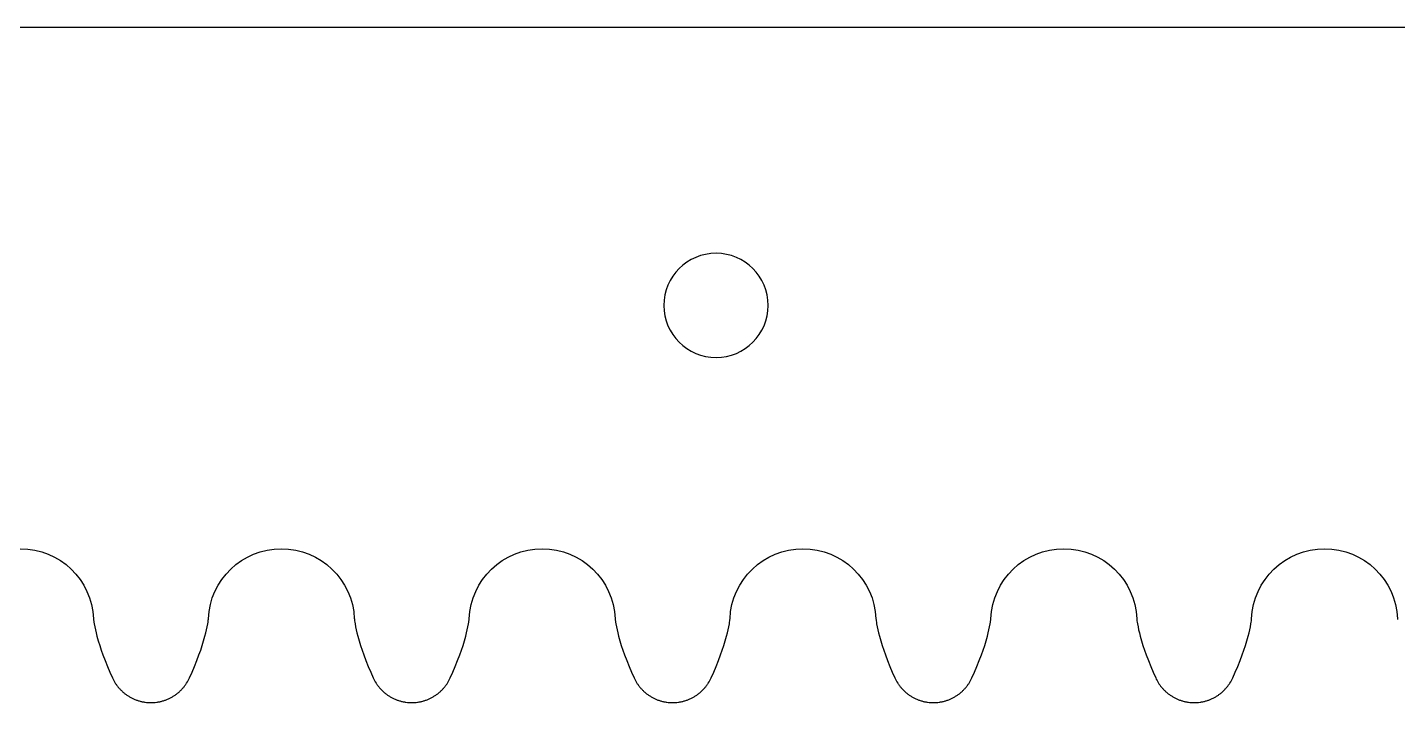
# Model space of a CAD drawing. Extents: x -1581 to -1270, y 120 to 168.
# Drawn here: x -1464.8 to -1425.4, y 149.02 to 168.45 of the extents above; entities that cross this region are included whole.
import ezdxf

# ---------------------------------------------------------------- set-up
doc = ezdxf.new("R2010")
doc.units = 0
doc.layers.add('V2_X8M8_BEARINGS', color=7, linetype='CONTINUOUS')

msp = doc.modelspace()

# ---------------------------------------------------------------- linework, layer by layer
at = {"layer": 'V2_X8M8_BEARINGS'}
for p, q in [((-1270.004, 168.445), (-1581.388, 168.445)), ((-1462.896, 151.427), (-1462.895, 151.412)), ((-1462.895, 151.412), (-1462.895, 151.403)), ((-1462.895, 151.403), (-1462.894, 151.398)), ((-1462.894, 151.398), (-1462.894, 151.39)), ((-1462.894, 151.39), (-1462.89, 151.366)), ((-1462.89, 151.366), (-1462.885, 151.331)), ((-1462.885, 151.331), (-1462.877, 151.285)), ((-1459.612, 151.285), (-1459.604, 151.331)), ((-1459.604, 151.331), (-1459.599, 151.366)), ((-1459.599, 151.366), (-1459.596, 151.39)), ((-1459.596, 151.39), (-1459.595, 151.398)), ((-1459.595, 151.398), (-1459.594, 151.403)), ((-1459.594, 151.412), (-1459.593, 151.427)), ((-1459.594, 151.403), (-1459.594, 151.412)), ((-1455.396, 151.427), (-1455.395, 151.412)), ((-1455.395, 151.412), (-1455.395, 151.403)), ((-1455.395, 151.403), (-1455.394, 151.398)), ((-1455.394, 151.398), (-1455.394, 151.39)), ((-1455.394, 151.39), (-1455.39, 151.366)), ((-1455.39, 151.366), (-1455.385, 151.331)), ((-1455.385, 151.331), (-1455.377, 151.285)), ((-1452.112, 151.285), (-1452.104, 151.331)), ((-1452.104, 151.331), (-1452.099, 151.366)), ((-1452.099, 151.366), (-1452.096, 151.39)), ((-1452.096, 151.39), (-1452.095, 151.398)), ((-1452.095, 151.398), (-1452.094, 151.403)), ((-1452.094, 151.412), (-1452.093, 151.427)), ((-1452.094, 151.403), (-1452.094, 151.412)), ((-1447.896, 151.427), (-1447.895, 151.412)), ((-1447.895, 151.412), (-1447.895, 151.403)), ((-1447.895, 151.403), (-1447.894, 151.398)), ((-1447.894, 151.398), (-1447.894, 151.39)), ((-1447.894, 151.39), (-1447.89, 151.366)), ((-1447.89, 151.366), (-1447.885, 151.331)), ((-1447.885, 151.331), (-1447.877, 151.285)), ((-1444.612, 151.285), (-1444.604, 151.331)), ((-1444.604, 151.331), (-1444.599, 151.366)), ((-1444.599, 151.366), (-1444.596, 151.39)), ((-1444.596, 151.39), (-1444.595, 151.398)), ((-1444.595, 151.398), (-1444.594, 151.403)), ((-1444.594, 151.412), (-1444.593, 151.427)), ((-1444.594, 151.403), (-1444.594, 151.412)), ((-1440.396, 151.427), (-1440.395, 151.412)), ((-1440.395, 151.412), (-1440.395, 151.403)), ((-1440.395, 151.403), (-1440.394, 151.398)), ((-1440.394, 151.398), (-1440.394, 151.39)), ((-1440.394, 151.39), (-1440.39, 151.366)), ((-1440.39, 151.366), (-1440.385, 151.331)), ((-1440.385, 151.331), (-1440.377, 151.285)), ((-1437.112, 151.285), (-1437.104, 151.331)), ((-1437.104, 151.331), (-1437.099, 151.366)), ((-1437.099, 151.366), (-1437.096, 151.39)), ((-1437.096, 151.39), (-1437.095, 151.398)), ((-1437.095, 151.398), (-1437.094, 151.403)), ((-1437.094, 151.412), (-1437.093, 151.427)), ((-1437.094, 151.403), (-1437.094, 151.412)), ((-1432.896, 151.427), (-1432.895, 151.412)), ((-1432.895, 151.412), (-1432.895, 151.403)), ((-1432.895, 151.403), (-1432.894, 151.398)), ((-1432.894, 151.398), (-1432.894, 151.39)), ((-1432.894, 151.39), (-1432.89, 151.366)), ((-1432.89, 151.366), (-1432.885, 151.331)), ((-1432.885, 151.331), (-1432.877, 151.285)), ((-1429.612, 151.285), (-1429.604, 151.331)), ((-1429.604, 151.331), (-1429.599, 151.366)), ((-1429.599, 151.366), (-1429.596, 151.39)), ((-1429.596, 151.39), (-1429.595, 151.398)), ((-1429.595, 151.398), (-1429.594, 151.403)), ((-1429.594, 151.412), (-1429.593, 151.427)), ((-1429.594, 151.403), (-1429.594, 151.412)), ((-1425.396, 151.427), (-1425.395, 151.412)), ((-1462.877, 151.285), (-1462.861, 151.199)), ((-1462.861, 151.199), (-1462.842, 151.11)), ((-1462.842, 151.11), (-1462.82, 151.02)), ((-1462.82, 151.02), (-1462.797, 150.928)), ((-1462.797, 150.928), (-1462.76, 150.797)), ((-1459.729, 150.797), (-1459.692, 150.928)), ((-1459.692, 150.928), (-1459.669, 151.02)), ((-1459.669, 151.02), (-1459.647, 151.11)), ((-1459.647, 151.11), (-1459.628, 151.199)), ((-1459.628, 151.199), (-1459.612, 151.285)), ((-1455.377, 151.285), (-1455.361, 151.199)), ((-1455.361, 151.199), (-1455.342, 151.11)), ((-1455.342, 151.11), (-1455.32, 151.02)), ((-1455.32, 151.02), (-1455.297, 150.928)), ((-1455.297, 150.928), (-1455.26, 150.797)), ((-1452.229, 150.797), (-1452.192, 150.928)), ((-1452.192, 150.928), (-1452.169, 151.02)), ((-1452.169, 151.02), (-1452.147, 151.11)), ((-1452.147, 151.11), (-1452.128, 151.199)), ((-1452.128, 151.199), (-1452.112, 151.285)), ((-1447.877, 151.285), (-1447.861, 151.199)), ((-1447.861, 151.199), (-1447.842, 151.11)), ((-1447.842, 151.11), (-1447.82, 151.02)), ((-1447.82, 151.02), (-1447.797, 150.928)), ((-1447.797, 150.928), (-1447.76, 150.797)), ((-1444.729, 150.797), (-1444.692, 150.928)), ((-1444.692, 150.928), (-1444.669, 151.02)), ((-1444.669, 151.02), (-1444.647, 151.11)), ((-1444.647, 151.11), (-1444.628, 151.199)), ((-1444.628, 151.199), (-1444.612, 151.285)), ((-1440.377, 151.285), (-1440.361, 151.199)), ((-1440.361, 151.199), (-1440.342, 151.11)), ((-1440.342, 151.11), (-1440.32, 151.02)), ((-1440.32, 151.02), (-1440.297, 150.928)), ((-1440.297, 150.928), (-1440.26, 150.797)), ((-1437.229, 150.797), (-1437.192, 150.928)), ((-1437.192, 150.928), (-1437.169, 151.02)), ((-1437.169, 151.02), (-1437.147, 151.11)), ((-1437.147, 151.11), (-1437.128, 151.199)), ((-1437.128, 151.199), (-1437.112, 151.285)), ((-1432.877, 151.285), (-1432.861, 151.199)), ((-1432.861, 151.199), (-1432.842, 151.11)), ((-1432.842, 151.11), (-1432.82, 151.02)), ((-1432.82, 151.02), (-1432.797, 150.928)), ((-1432.797, 150.928), (-1432.76, 150.797)), ((-1429.729, 150.797), (-1429.692, 150.928)), ((-1429.692, 150.928), (-1429.669, 151.02)), ((-1429.669, 151.02), (-1429.647, 151.11)), ((-1429.647, 151.11), (-1429.628, 151.199)), ((-1429.628, 151.199), (-1429.612, 151.285)), ((-1462.76, 150.797), (-1462.719, 150.663)), ((-1462.719, 150.663), (-1462.674, 150.527)), ((-1462.674, 150.527), (-1462.625, 150.389)), ((-1459.864, 150.389), (-1459.815, 150.527)), ((-1459.815, 150.527), (-1459.77, 150.663)), ((-1459.77, 150.663), (-1459.729, 150.797)), ((-1455.26, 150.797), (-1455.219, 150.663)), ((-1455.219, 150.663), (-1455.174, 150.527)), ((-1455.174, 150.527), (-1455.125, 150.389)), ((-1452.364, 150.389), (-1452.315, 150.527)), ((-1452.315, 150.527), (-1452.27, 150.663)), ((-1452.27, 150.663), (-1452.229, 150.797)), ((-1447.76, 150.797), (-1447.719, 150.663)), ((-1447.719, 150.663), (-1447.674, 150.527)), ((-1447.674, 150.527), (-1447.625, 150.389)), ((-1444.864, 150.389), (-1444.815, 150.527)), ((-1444.815, 150.527), (-1444.77, 150.663)), ((-1444.77, 150.663), (-1444.729, 150.797)), ((-1440.26, 150.797), (-1440.219, 150.663)), ((-1440.219, 150.663), (-1440.174, 150.527)), ((-1440.174, 150.527), (-1440.125, 150.389)), ((-1437.364, 150.389), (-1437.315, 150.527)), ((-1437.315, 150.527), (-1437.27, 150.663)), ((-1437.27, 150.663), (-1437.229, 150.797)), ((-1432.76, 150.797), (-1432.719, 150.663)), ((-1432.719, 150.663), (-1432.674, 150.527)), ((-1432.674, 150.527), (-1432.625, 150.389)), ((-1429.864, 150.389), (-1429.815, 150.527)), ((-1429.815, 150.527), (-1429.77, 150.663)), ((-1429.77, 150.663), (-1429.729, 150.797)), ((-1462.625, 150.389), (-1462.563, 150.223)), ((-1462.563, 150.223), (-1462.496, 150.058)), ((-1459.993, 150.058), (-1459.926, 150.223)), ((-1459.926, 150.223), (-1459.864, 150.389)), ((-1455.125, 150.389), (-1455.063, 150.223)), ((-1455.063, 150.223), (-1454.996, 150.058)), ((-1452.493, 150.058), (-1452.426, 150.223)), ((-1452.426, 150.223), (-1452.364, 150.389)), ((-1447.625, 150.389), (-1447.563, 150.223)), ((-1447.563, 150.223), (-1447.496, 150.058)), ((-1444.993, 150.058), (-1444.926, 150.223)), ((-1444.926, 150.223), (-1444.864, 150.389)), ((-1440.125, 150.389), (-1440.063, 150.223)), ((-1440.063, 150.223), (-1439.996, 150.058)), ((-1437.493, 150.058), (-1437.426, 150.223)), ((-1437.426, 150.223), (-1437.364, 150.389)), ((-1432.625, 150.389), (-1432.563, 150.223)), ((-1432.563, 150.223), (-1432.496, 150.058)), ((-1429.993, 150.058), (-1429.926, 150.223)), ((-1429.926, 150.223), (-1429.864, 150.389)), ((-1462.496, 150.058), (-1462.426, 149.892)), ((-1462.426, 149.892), (-1462.351, 149.725)), ((-1462.351, 149.725), (-1462.334, 149.688)), ((-1460.156, 149.688), (-1460.138, 149.725)), ((-1460.138, 149.725), (-1460.063, 149.892)), ((-1460.063, 149.892), (-1459.993, 150.058)), ((-1454.996, 150.058), (-1454.926, 149.892)), ((-1454.926, 149.892), (-1454.851, 149.725)), ((-1454.851, 149.725), (-1454.834, 149.688)), ((-1452.656, 149.688), (-1452.638, 149.725)), ((-1452.638, 149.725), (-1452.563, 149.892)), ((-1452.563, 149.892), (-1452.493, 150.058)), ((-1447.496, 150.058), (-1447.426, 149.892)), ((-1447.426, 149.892), (-1447.351, 149.725)), ((-1447.351, 149.725), (-1447.334, 149.688)), ((-1445.156, 149.688), (-1445.138, 149.725)), ((-1445.138, 149.725), (-1445.063, 149.892)), ((-1445.063, 149.892), (-1444.993, 150.058)), ((-1439.996, 150.058), (-1439.926, 149.892)), ((-1439.926, 149.892), (-1439.851, 149.725)), ((-1439.851, 149.725), (-1439.834, 149.688)), ((-1437.656, 149.688), (-1437.638, 149.725)), ((-1437.638, 149.725), (-1437.563, 149.892)), ((-1437.563, 149.892), (-1437.493, 150.058)), ((-1432.496, 150.058), (-1432.426, 149.892)), ((-1432.426, 149.892), (-1432.351, 149.725)), ((-1432.351, 149.725), (-1432.334, 149.688)), ((-1430.156, 149.688), (-1430.138, 149.725)), ((-1430.138, 149.725), (-1430.063, 149.892)), ((-1430.063, 149.892), (-1429.993, 150.058)), ((-1462.334, 149.688), (-1462.314, 149.651)), ((-1462.314, 149.651), (-1462.293, 149.615)), ((-1462.293, 149.615), (-1462.271, 149.579)), ((-1462.271, 149.579), (-1462.26, 149.561)), ((-1462.26, 149.561), (-1462.248, 149.543)), ((-1462.248, 149.543), (-1462.235, 149.525)), ((-1462.235, 149.525), (-1462.223, 149.508)), ((-1462.223, 149.508), (-1462.21, 149.491)), ((-1462.21, 149.491), (-1462.196, 149.474)), ((-1462.196, 149.474), (-1462.183, 149.457)), ((-1462.183, 149.457), (-1462.168, 149.44)), ((-1462.168, 149.44), (-1462.154, 149.424)), ((-1462.154, 149.424), (-1462.139, 149.408)), ((-1462.139, 149.408), (-1462.124, 149.392)), ((-1462.124, 149.392), (-1462.109, 149.376)), ((-1462.109, 149.376), (-1462.093, 149.36)), ((-1462.093, 149.36), (-1462.077, 149.345)), ((-1462.077, 149.345), (-1462.061, 149.33)), ((-1460.428, 149.33), (-1460.412, 149.345)), ((-1460.412, 149.345), (-1460.396, 149.36)), ((-1460.396, 149.36), (-1460.38, 149.376)), ((-1460.38, 149.376), (-1460.365, 149.392)), ((-1460.365, 149.392), (-1460.35, 149.408)), ((-1460.35, 149.408), (-1460.335, 149.424)), ((-1460.335, 149.424), (-1460.321, 149.44)), ((-1460.321, 149.44), (-1460.307, 149.457)), ((-1460.307, 149.457), (-1460.293, 149.474)), ((-1460.293, 149.474), (-1460.28, 149.491)), ((-1460.28, 149.491), (-1460.267, 149.508)), ((-1460.267, 149.508), (-1460.254, 149.525)), ((-1460.254, 149.525), (-1460.242, 149.543)), ((-1460.242, 149.543), (-1460.23, 149.561)), ((-1460.23, 149.561), (-1460.218, 149.579)), ((-1460.218, 149.579), (-1460.196, 149.615)), ((-1460.196, 149.615), (-1460.175, 149.651)), ((-1460.175, 149.651), (-1460.156, 149.688)), ((-1454.834, 149.688), (-1454.814, 149.651)), ((-1454.814, 149.651), (-1454.793, 149.615)), ((-1454.793, 149.615), (-1454.771, 149.579)), ((-1454.771, 149.579), (-1454.76, 149.561)), ((-1454.76, 149.561), (-1454.748, 149.543)), ((-1454.748, 149.543), (-1454.735, 149.525)), ((-1454.735, 149.525), (-1454.723, 149.508)), ((-1454.723, 149.508), (-1454.71, 149.491)), ((-1454.71, 149.491), (-1454.696, 149.474)), ((-1454.696, 149.474), (-1454.683, 149.457)), ((-1454.683, 149.457), (-1454.668, 149.44)), ((-1454.668, 149.44), (-1454.654, 149.424)), ((-1454.654, 149.424), (-1454.639, 149.408)), ((-1454.639, 149.408), (-1454.624, 149.392)), ((-1454.624, 149.392), (-1454.609, 149.376)), ((-1454.609, 149.376), (-1454.593, 149.36)), ((-1454.593, 149.36), (-1454.577, 149.345)), ((-1454.577, 149.345), (-1454.561, 149.33)), ((-1452.928, 149.33), (-1452.912, 149.345)), ((-1452.912, 149.345), (-1452.896, 149.36)), ((-1452.896, 149.36), (-1452.88, 149.376)), ((-1452.88, 149.376), (-1452.865, 149.392)), ((-1452.865, 149.392), (-1452.85, 149.408)), ((-1452.85, 149.408), (-1452.835, 149.424)), ((-1452.835, 149.424), (-1452.821, 149.44)), ((-1452.821, 149.44), (-1452.807, 149.457)), ((-1452.807, 149.457), (-1452.793, 149.474)), ((-1452.793, 149.474), (-1452.78, 149.491)), ((-1452.78, 149.491), (-1452.767, 149.508)), ((-1452.767, 149.508), (-1452.754, 149.525)), ((-1452.754, 149.525), (-1452.741, 149.543)), ((-1452.741, 149.543), (-1452.73, 149.561)), ((-1452.73, 149.561), (-1452.718, 149.579)), ((-1452.718, 149.579), (-1452.696, 149.615)), ((-1452.696, 149.615), (-1452.675, 149.651)), ((-1452.675, 149.651), (-1452.656, 149.688)), ((-1447.334, 149.688), (-1447.314, 149.651)), ((-1447.314, 149.651), (-1447.293, 149.615)), ((-1447.293, 149.615), (-1447.271, 149.579)), ((-1447.271, 149.579), (-1447.26, 149.561)), ((-1447.26, 149.561), (-1447.248, 149.543)), ((-1447.248, 149.543), (-1447.235, 149.525)), ((-1447.235, 149.525), (-1447.223, 149.508)), ((-1447.223, 149.508), (-1447.21, 149.491)), ((-1447.21, 149.491), (-1447.196, 149.474)), ((-1447.196, 149.474), (-1447.183, 149.457)), ((-1447.183, 149.457), (-1447.168, 149.44)), ((-1447.168, 149.44), (-1447.154, 149.424)), ((-1447.154, 149.424), (-1447.139, 149.408)), ((-1447.139, 149.408), (-1447.124, 149.392)), ((-1447.124, 149.392), (-1447.109, 149.376)), ((-1447.109, 149.376), (-1447.093, 149.36)), ((-1447.093, 149.36), (-1447.077, 149.345)), ((-1447.077, 149.345), (-1447.061, 149.33)), ((-1445.428, 149.33), (-1445.412, 149.345)), ((-1445.412, 149.345), (-1445.396, 149.36)), ((-1445.396, 149.36), (-1445.38, 149.376)), ((-1445.38, 149.376), (-1445.365, 149.392)), ((-1445.365, 149.392), (-1445.35, 149.408)), ((-1445.35, 149.408), (-1445.335, 149.424)), ((-1445.335, 149.424), (-1445.321, 149.44)), ((-1445.321, 149.44), (-1445.307, 149.457)), ((-1445.307, 149.457), (-1445.293, 149.474)), ((-1445.293, 149.474), (-1445.28, 149.491)), ((-1445.28, 149.491), (-1445.267, 149.508)), ((-1445.267, 149.508), (-1445.254, 149.525)), ((-1445.254, 149.525), (-1445.241, 149.543)), ((-1445.241, 149.543), (-1445.23, 149.561)), ((-1445.23, 149.561), (-1445.218, 149.579)), ((-1445.218, 149.579), (-1445.196, 149.615)), ((-1445.196, 149.615), (-1445.175, 149.651)), ((-1445.175, 149.651), (-1445.156, 149.688)), ((-1439.834, 149.688), (-1439.814, 149.651)), ((-1439.814, 149.651), (-1439.793, 149.615)), ((-1439.793, 149.615), (-1439.771, 149.579)), ((-1439.771, 149.579), (-1439.76, 149.561)), ((-1439.76, 149.561), (-1439.748, 149.543)), ((-1439.748, 149.543), (-1439.735, 149.525)), ((-1439.735, 149.525), (-1439.723, 149.508)), ((-1439.723, 149.508), (-1439.71, 149.491)), ((-1439.71, 149.491), (-1439.696, 149.474)), ((-1439.696, 149.474), (-1439.683, 149.457)), ((-1439.683, 149.457), (-1439.668, 149.44)), ((-1439.668, 149.44), (-1439.654, 149.424)), ((-1439.654, 149.424), (-1439.639, 149.408)), ((-1439.639, 149.408), (-1439.624, 149.392)), ((-1439.624, 149.392), (-1439.609, 149.376)), ((-1439.609, 149.376), (-1439.593, 149.36)), ((-1439.593, 149.36), (-1439.577, 149.345)), ((-1439.577, 149.345), (-1439.561, 149.33)), ((-1437.928, 149.33), (-1437.912, 149.345)), ((-1437.912, 149.345), (-1437.896, 149.36)), ((-1437.896, 149.36), (-1437.88, 149.376)), ((-1437.88, 149.376), (-1437.865, 149.392)), ((-1437.865, 149.392), (-1437.85, 149.408)), ((-1437.85, 149.408), (-1437.835, 149.424)), ((-1437.835, 149.424), (-1437.821, 149.44)), ((-1437.821, 149.44), (-1437.807, 149.457)), ((-1437.807, 149.457), (-1437.793, 149.474)), ((-1437.793, 149.474), (-1437.78, 149.491)), ((-1437.78, 149.491), (-1437.767, 149.508)), ((-1437.767, 149.508), (-1437.754, 149.525)), ((-1437.754, 149.525), (-1437.741, 149.543)), ((-1437.741, 149.543), (-1437.73, 149.561)), ((-1437.73, 149.561), (-1437.718, 149.579)), ((-1437.718, 149.579), (-1437.696, 149.615)), ((-1437.696, 149.615), (-1437.675, 149.651)), ((-1437.675, 149.651), (-1437.656, 149.688)), ((-1432.334, 149.688), (-1432.314, 149.651)), ((-1432.314, 149.651), (-1432.293, 149.615)), ((-1432.293, 149.615), (-1432.271, 149.579)), ((-1432.271, 149.579), (-1432.26, 149.561)), ((-1432.26, 149.561), (-1432.248, 149.543)), ((-1432.248, 149.543), (-1432.235, 149.525)), ((-1432.235, 149.525), (-1432.223, 149.508)), ((-1432.223, 149.508), (-1432.21, 149.491)), ((-1432.21, 149.491), (-1432.196, 149.474)), ((-1432.196, 149.474), (-1432.183, 149.457)), ((-1432.183, 149.457), (-1432.168, 149.44)), ((-1432.168, 149.44), (-1432.154, 149.424)), ((-1432.154, 149.424), (-1432.139, 149.408)), ((-1432.139, 149.408), (-1432.124, 149.392)), ((-1432.124, 149.392), (-1432.109, 149.376)), ((-1432.109, 149.376), (-1432.093, 149.36)), ((-1432.093, 149.36), (-1432.077, 149.345)), ((-1432.077, 149.345), (-1432.061, 149.33)), ((-1430.428, 149.33), (-1430.412, 149.345)), ((-1430.412, 149.345), (-1430.396, 149.36)), ((-1430.396, 149.36), (-1430.38, 149.376)), ((-1430.38, 149.376), (-1430.365, 149.392)), ((-1430.365, 149.392), (-1430.35, 149.408)), ((-1430.35, 149.408), (-1430.335, 149.424)), ((-1430.335, 149.424), (-1430.321, 149.44)), ((-1430.321, 149.44), (-1430.307, 149.457)), ((-1430.307, 149.457), (-1430.293, 149.474)), ((-1430.293, 149.474), (-1430.28, 149.491)), ((-1430.28, 149.491), (-1430.267, 149.508)), ((-1430.267, 149.508), (-1430.254, 149.525)), ((-1430.254, 149.525), (-1430.241, 149.543)), ((-1430.241, 149.543), (-1430.229, 149.561)), ((-1430.229, 149.561), (-1430.218, 149.579)), ((-1430.218, 149.579), (-1430.196, 149.615)), ((-1430.196, 149.615), (-1430.175, 149.651)), ((-1430.175, 149.651), (-1430.156, 149.688)), ((-1462.061, 149.33), (-1462.044, 149.315)), ((-1462.044, 149.315), (-1462.027, 149.301)), ((-1462.027, 149.301), (-1462.01, 149.287)), ((-1462.01, 149.287), (-1461.993, 149.273)), ((-1461.993, 149.273), (-1461.975, 149.259)), ((-1461.975, 149.259), (-1461.957, 149.246)), ((-1461.957, 149.246), (-1461.939, 149.233)), ((-1461.939, 149.233), (-1461.921, 149.221)), ((-1461.921, 149.221), (-1461.902, 149.209)), ((-1461.902, 149.209), (-1461.883, 149.197)), ((-1461.883, 149.197), (-1461.864, 149.185)), ((-1461.864, 149.185), (-1461.845, 149.174)), ((-1461.845, 149.174), (-1461.825, 149.163)), ((-1461.825, 149.163), (-1461.806, 149.153)), ((-1461.806, 149.153), (-1461.786, 149.143)), ((-1461.786, 149.143), (-1461.766, 149.133)), ((-1461.766, 149.133), (-1461.746, 149.124)), ((-1461.746, 149.124), (-1461.725, 149.115)), ((-1461.725, 149.115), (-1461.705, 149.106)), ((-1461.705, 149.106), (-1461.684, 149.098)), ((-1461.684, 149.098), (-1461.664, 149.09)), ((-1461.664, 149.09), (-1461.643, 149.083)), ((-1461.643, 149.083), (-1461.622, 149.076)), ((-1461.622, 149.076), (-1461.601, 149.069)), ((-1461.601, 149.069), (-1461.58, 149.063)), ((-1461.58, 149.063), (-1461.559, 149.057)), ((-1461.559, 149.057), (-1461.538, 149.052)), ((-1461.538, 149.052), (-1461.517, 149.047)), ((-1461.517, 149.047), (-1461.496, 149.042)), ((-1461.496, 149.042), (-1461.475, 149.038)), ((-1461.475, 149.038), (-1461.454, 149.034)), ((-1461.454, 149.034), (-1461.433, 149.031)), ((-1461.433, 149.031), (-1461.411, 149.027)), ((-1461.411, 149.027), (-1461.369, 149.022)), ((-1461.369, 149.022), (-1461.327, 149.019)), ((-1461.327, 149.019), (-1461.286, 149.017)), ((-1461.286, 149.017), (-1461.245, 149.016)), ((-1461.245, 149.016), (-1461.203, 149.017)), ((-1461.203, 149.017), (-1461.162, 149.019)), ((-1461.162, 149.019), (-1461.12, 149.022)), ((-1461.12, 149.022), (-1461.078, 149.027)), ((-1461.078, 149.027), (-1461.057, 149.031)), ((-1461.057, 149.031), (-1461.036, 149.034)), ((-1461.036, 149.034), (-1461.014, 149.038)), ((-1461.014, 149.038), (-1460.993, 149.042)), ((-1460.993, 149.042), (-1460.972, 149.047)), ((-1460.972, 149.047), (-1460.951, 149.052)), ((-1460.951, 149.052), (-1460.93, 149.057)), ((-1460.93, 149.057), (-1460.909, 149.063)), ((-1460.909, 149.063), (-1460.888, 149.069)), ((-1460.888, 149.069), (-1460.867, 149.076)), ((-1460.867, 149.076), (-1460.846, 149.083)), ((-1460.846, 149.083), (-1460.826, 149.09)), ((-1460.826, 149.09), (-1460.805, 149.098)), ((-1460.805, 149.098), (-1460.784, 149.106)), ((-1460.784, 149.106), (-1460.764, 149.115)), ((-1460.764, 149.115), (-1460.744, 149.124)), ((-1460.744, 149.124), (-1460.724, 149.133)), ((-1460.724, 149.133), (-1460.704, 149.143)), ((-1460.704, 149.143), (-1460.684, 149.153)), ((-1460.684, 149.153), (-1460.664, 149.163)), ((-1460.664, 149.163), (-1460.645, 149.174)), ((-1460.645, 149.174), (-1460.625, 149.185)), ((-1460.625, 149.185), (-1460.606, 149.197)), ((-1460.606, 149.197), (-1460.587, 149.209)), ((-1460.587, 149.209), (-1460.569, 149.221)), ((-1460.569, 149.221), (-1460.55, 149.233)), ((-1460.55, 149.233), (-1460.532, 149.246)), ((-1460.532, 149.246), (-1460.514, 149.259)), ((-1460.514, 149.259), (-1460.496, 149.273)), ((-1460.496, 149.273), (-1460.479, 149.287)), ((-1460.479, 149.287), (-1460.462, 149.301)), ((-1460.462, 149.301), (-1460.445, 149.315)), ((-1460.445, 149.315), (-1460.428, 149.33)), ((-1454.561, 149.33), (-1454.544, 149.315)), ((-1454.544, 149.315), (-1454.527, 149.301)), ((-1454.527, 149.301), (-1454.51, 149.287)), ((-1454.51, 149.287), (-1454.493, 149.273)), ((-1454.493, 149.273), (-1454.475, 149.259)), ((-1454.475, 149.259), (-1454.457, 149.246)), ((-1454.457, 149.246), (-1454.439, 149.233)), ((-1454.439, 149.233), (-1454.421, 149.221)), ((-1454.421, 149.221), (-1454.402, 149.209)), ((-1454.402, 149.209), (-1454.383, 149.197)), ((-1454.383, 149.197), (-1454.364, 149.185)), ((-1454.364, 149.185), (-1454.345, 149.174)), ((-1454.345, 149.174), (-1454.325, 149.163)), ((-1454.325, 149.163), (-1454.306, 149.153)), ((-1454.306, 149.153), (-1454.286, 149.143)), ((-1454.286, 149.143), (-1454.266, 149.133)), ((-1454.266, 149.133), (-1454.246, 149.124)), ((-1454.246, 149.124), (-1454.225, 149.115)), ((-1454.225, 149.115), (-1454.205, 149.106)), ((-1454.205, 149.106), (-1454.184, 149.098)), ((-1454.184, 149.098), (-1454.164, 149.09)), ((-1454.164, 149.09), (-1454.143, 149.083)), ((-1454.143, 149.083), (-1454.122, 149.076)), ((-1454.122, 149.076), (-1454.101, 149.069)), ((-1454.101, 149.069), (-1454.08, 149.063)), ((-1454.08, 149.063), (-1454.059, 149.057)), ((-1454.059, 149.057), (-1454.038, 149.052)), ((-1454.038, 149.052), (-1454.017, 149.047)), ((-1454.017, 149.047), (-1453.996, 149.042)), ((-1453.996, 149.042), (-1453.975, 149.038)), ((-1453.975, 149.038), (-1453.954, 149.034)), ((-1453.954, 149.034), (-1453.933, 149.031)), ((-1453.933, 149.031), (-1453.911, 149.027)), ((-1453.911, 149.027), (-1453.869, 149.022)), ((-1453.869, 149.022), (-1453.827, 149.019)), ((-1453.827, 149.019), (-1453.786, 149.017)), ((-1453.786, 149.017), (-1453.745, 149.016)), ((-1453.745, 149.016), (-1453.703, 149.017)), ((-1453.703, 149.017), (-1453.662, 149.019)), ((-1453.662, 149.019), (-1453.62, 149.022)), ((-1453.62, 149.022), (-1453.578, 149.027)), ((-1453.578, 149.027), (-1453.557, 149.031)), ((-1453.557, 149.031), (-1453.536, 149.034)), ((-1453.536, 149.034), (-1453.514, 149.038)), ((-1453.514, 149.038), (-1453.493, 149.042)), ((-1453.493, 149.042), (-1453.472, 149.047)), ((-1453.472, 149.047), (-1453.451, 149.052)), ((-1453.451, 149.052), (-1453.43, 149.057)), ((-1453.43, 149.057), (-1453.409, 149.063)), ((-1453.409, 149.063), (-1453.388, 149.069)), ((-1453.388, 149.069), (-1453.367, 149.076)), ((-1453.367, 149.076), (-1453.346, 149.083)), ((-1453.346, 149.083), (-1453.326, 149.09)), ((-1453.326, 149.09), (-1453.305, 149.098)), ((-1453.305, 149.098), (-1453.284, 149.106)), ((-1453.284, 149.106), (-1453.264, 149.115)), ((-1453.264, 149.115), (-1453.244, 149.124)), ((-1453.244, 149.124), (-1453.224, 149.133)), ((-1453.224, 149.133), (-1453.204, 149.143)), ((-1453.204, 149.143), (-1453.184, 149.153)), ((-1453.184, 149.153), (-1453.164, 149.163)), ((-1453.164, 149.163), (-1453.145, 149.174)), ((-1453.145, 149.174), (-1453.125, 149.185)), ((-1453.125, 149.185), (-1453.106, 149.197)), ((-1453.106, 149.197), (-1453.087, 149.209)), ((-1453.087, 149.209), (-1453.069, 149.221)), ((-1453.069, 149.221), (-1453.05, 149.233)), ((-1453.05, 149.233), (-1453.032, 149.246)), ((-1453.032, 149.246), (-1453.014, 149.259)), ((-1453.014, 149.259), (-1452.996, 149.273)), ((-1452.996, 149.273), (-1452.979, 149.287)), ((-1452.979, 149.287), (-1452.962, 149.301)), ((-1452.962, 149.301), (-1452.945, 149.315)), ((-1452.945, 149.315), (-1452.928, 149.33)), ((-1447.061, 149.33), (-1447.044, 149.315)), ((-1447.044, 149.315), (-1447.027, 149.301)), ((-1447.027, 149.301), (-1447.01, 149.287)), ((-1447.01, 149.287), (-1446.993, 149.273)), ((-1446.993, 149.273), (-1446.975, 149.259)), ((-1446.975, 149.259), (-1446.957, 149.246)), ((-1446.957, 149.246), (-1446.939, 149.233)), ((-1446.939, 149.233), (-1446.921, 149.221)), ((-1446.921, 149.221), (-1446.902, 149.209)), ((-1446.902, 149.209), (-1446.883, 149.197)), ((-1446.883, 149.197), (-1446.864, 149.185)), ((-1446.864, 149.185), (-1446.845, 149.174)), ((-1446.845, 149.174), (-1446.825, 149.163)), ((-1446.825, 149.163), (-1446.805, 149.153)), ((-1446.805, 149.153), (-1446.786, 149.143)), ((-1446.786, 149.143), (-1446.766, 149.133)), ((-1446.766, 149.133), (-1446.746, 149.124)), ((-1446.746, 149.124), (-1446.725, 149.115)), ((-1446.725, 149.115), (-1446.705, 149.106)), ((-1446.705, 149.106), (-1446.684, 149.098)), ((-1446.684, 149.098), (-1446.664, 149.09)), ((-1446.664, 149.09), (-1446.643, 149.083)), ((-1446.643, 149.083), (-1446.622, 149.076)), ((-1446.622, 149.076), (-1446.601, 149.069)), ((-1446.601, 149.069), (-1446.58, 149.063)), ((-1446.58, 149.063), (-1446.559, 149.057)), ((-1446.559, 149.057), (-1446.538, 149.052)), ((-1446.538, 149.052), (-1446.517, 149.047)), ((-1446.517, 149.047), (-1446.496, 149.042)), ((-1446.496, 149.042), (-1446.475, 149.038)), ((-1446.475, 149.038), (-1446.454, 149.034)), ((-1446.454, 149.034), (-1446.433, 149.031)), ((-1446.433, 149.031), (-1446.411, 149.027)), ((-1446.411, 149.027), (-1446.369, 149.022)), ((-1446.369, 149.022), (-1446.327, 149.019)), ((-1446.327, 149.019), (-1446.286, 149.017)), ((-1446.286, 149.017), (-1446.245, 149.016)), ((-1446.245, 149.016), (-1446.203, 149.017)), ((-1446.203, 149.017), (-1446.162, 149.019)), ((-1446.162, 149.019), (-1446.12, 149.022)), ((-1446.12, 149.022), (-1446.078, 149.027)), ((-1446.078, 149.027), (-1446.057, 149.031)), ((-1446.057, 149.031), (-1446.036, 149.034)), ((-1446.036, 149.034), (-1446.014, 149.038)), ((-1446.014, 149.038), (-1445.993, 149.042)), ((-1445.993, 149.042), (-1445.972, 149.047)), ((-1445.972, 149.047), (-1445.951, 149.052)), ((-1445.951, 149.052), (-1445.93, 149.057)), ((-1445.93, 149.057), (-1445.909, 149.063)), ((-1445.909, 149.063), (-1445.888, 149.069)), ((-1445.888, 149.069), (-1445.867, 149.076)), ((-1445.867, 149.076), (-1445.846, 149.083)), ((-1445.846, 149.083), (-1445.826, 149.09)), ((-1445.826, 149.09), (-1445.805, 149.098)), ((-1445.805, 149.098), (-1445.784, 149.106)), ((-1445.784, 149.106), (-1445.764, 149.115)), ((-1445.764, 149.115), (-1445.744, 149.124)), ((-1445.744, 149.124), (-1445.724, 149.133)), ((-1445.724, 149.133), (-1445.704, 149.143)), ((-1445.704, 149.143), (-1445.684, 149.153)), ((-1445.684, 149.153), (-1445.664, 149.163)), ((-1445.664, 149.163), (-1445.645, 149.174)), ((-1445.645, 149.174), (-1445.625, 149.185)), ((-1445.625, 149.185), (-1445.606, 149.197)), ((-1445.606, 149.197), (-1445.587, 149.209)), ((-1445.587, 149.209), (-1445.569, 149.221)), ((-1445.569, 149.221), (-1445.55, 149.233)), ((-1445.55, 149.233), (-1445.532, 149.246)), ((-1445.532, 149.246), (-1445.514, 149.259)), ((-1445.514, 149.259), (-1445.496, 149.273)), ((-1445.496, 149.273), (-1445.479, 149.287)), ((-1445.479, 149.287), (-1445.462, 149.301)), ((-1445.462, 149.301), (-1445.445, 149.315)), ((-1445.445, 149.315), (-1445.428, 149.33)), ((-1439.561, 149.33), (-1439.544, 149.315)), ((-1439.544, 149.315), (-1439.527, 149.301)), ((-1439.527, 149.301), (-1439.51, 149.287)), ((-1439.51, 149.287), (-1439.493, 149.273)), ((-1439.493, 149.273), (-1439.475, 149.259)), ((-1439.475, 149.259), (-1439.457, 149.246)), ((-1439.457, 149.246), (-1439.439, 149.233)), ((-1439.439, 149.233), (-1439.421, 149.221)), ((-1439.421, 149.221), (-1439.402, 149.209)), ((-1439.402, 149.209), (-1439.383, 149.197)), ((-1439.383, 149.197), (-1439.364, 149.185)), ((-1439.364, 149.185), (-1439.345, 149.174)), ((-1439.345, 149.174), (-1439.325, 149.163)), ((-1439.325, 149.163), (-1439.305, 149.153)), ((-1439.305, 149.153), (-1439.286, 149.143)), ((-1439.286, 149.143), (-1439.266, 149.133)), ((-1439.266, 149.133), (-1439.245, 149.124)), ((-1439.245, 149.124), (-1439.225, 149.115)), ((-1439.225, 149.115), (-1439.205, 149.106)), ((-1439.205, 149.106), (-1439.184, 149.098)), ((-1439.184, 149.098), (-1439.164, 149.09)), ((-1439.164, 149.09), (-1439.143, 149.083)), ((-1439.143, 149.083), (-1439.122, 149.076)), ((-1439.122, 149.076), (-1439.101, 149.069)), ((-1439.101, 149.069), (-1439.08, 149.063)), ((-1439.08, 149.063), (-1439.059, 149.057)), ((-1439.059, 149.057), (-1439.038, 149.052)), ((-1439.038, 149.052), (-1439.017, 149.047)), ((-1439.017, 149.047), (-1438.996, 149.042)), ((-1438.996, 149.042), (-1438.975, 149.038)), ((-1438.975, 149.038), (-1438.954, 149.034)), ((-1438.954, 149.034), (-1438.933, 149.031)), ((-1438.933, 149.031), (-1438.911, 149.027)), ((-1438.911, 149.027), (-1438.869, 149.022)), ((-1438.869, 149.022), (-1438.827, 149.019)), ((-1438.827, 149.019), (-1438.786, 149.017)), ((-1438.786, 149.017), (-1438.745, 149.016)), ((-1438.745, 149.016), (-1438.703, 149.017)), ((-1438.703, 149.017), (-1438.662, 149.019)), ((-1438.662, 149.019), (-1438.62, 149.022)), ((-1438.62, 149.022), (-1438.578, 149.027)), ((-1438.578, 149.027), (-1438.557, 149.031)), ((-1438.557, 149.031), (-1438.536, 149.034)), ((-1438.536, 149.034), (-1438.514, 149.038)), ((-1438.514, 149.038), (-1438.493, 149.042)), ((-1438.493, 149.042), (-1438.472, 149.047)), ((-1438.472, 149.047), (-1438.451, 149.052)), ((-1438.451, 149.052), (-1438.43, 149.057)), ((-1438.43, 149.057), (-1438.409, 149.063)), ((-1438.409, 149.063), (-1438.388, 149.069)), ((-1438.388, 149.069), (-1438.367, 149.076)), ((-1438.367, 149.076), (-1438.346, 149.083)), ((-1438.346, 149.083), (-1438.326, 149.09)), ((-1438.326, 149.09), (-1438.305, 149.098)), ((-1438.305, 149.098), (-1438.284, 149.106)), ((-1438.284, 149.106), (-1438.264, 149.115)), ((-1438.264, 149.115), (-1438.244, 149.124)), ((-1438.244, 149.124), (-1438.224, 149.133)), ((-1438.224, 149.133), (-1438.204, 149.143)), ((-1438.204, 149.143), (-1438.184, 149.153)), ((-1438.184, 149.153), (-1438.164, 149.163)), ((-1438.164, 149.163), (-1438.145, 149.174)), ((-1438.145, 149.174), (-1438.125, 149.185)), ((-1438.125, 149.185), (-1438.106, 149.197)), ((-1438.106, 149.197), (-1438.087, 149.209)), ((-1438.087, 149.209), (-1438.069, 149.221)), ((-1438.069, 149.221), (-1438.05, 149.233)), ((-1438.05, 149.233), (-1438.032, 149.246)), ((-1438.032, 149.246), (-1438.014, 149.259)), ((-1438.014, 149.259), (-1437.996, 149.273)), ((-1437.996, 149.273), (-1437.979, 149.287)), ((-1437.979, 149.287), (-1437.962, 149.301)), ((-1437.962, 149.301), (-1437.945, 149.315)), ((-1437.945, 149.315), (-1437.928, 149.33)), ((-1432.061, 149.33), (-1432.044, 149.315)), ((-1432.044, 149.315), (-1432.027, 149.301)), ((-1432.027, 149.301), (-1432.01, 149.287)), ((-1432.01, 149.287), (-1431.993, 149.273)), ((-1431.993, 149.273), (-1431.975, 149.259)), ((-1431.975, 149.259), (-1431.957, 149.246)), ((-1431.957, 149.246), (-1431.939, 149.233)), ((-1431.939, 149.233), (-1431.921, 149.221)), ((-1431.921, 149.221), (-1431.902, 149.209)), ((-1431.902, 149.209), (-1431.883, 149.197)), ((-1431.883, 149.197), (-1431.864, 149.185)), ((-1431.864, 149.185), (-1431.845, 149.174)), ((-1431.845, 149.174), (-1431.825, 149.163)), ((-1431.825, 149.163), (-1431.805, 149.153)), ((-1431.805, 149.153), (-1431.786, 149.143)), ((-1431.786, 149.143), (-1431.766, 149.133)), ((-1431.766, 149.133), (-1431.745, 149.124)), ((-1431.745, 149.124), (-1431.725, 149.115)), ((-1431.725, 149.115), (-1431.705, 149.106)), ((-1431.705, 149.106), (-1431.684, 149.098)), ((-1431.684, 149.098), (-1431.664, 149.09)), ((-1431.664, 149.09), (-1431.643, 149.083)), ((-1431.643, 149.083), (-1431.622, 149.076)), ((-1431.622, 149.076), (-1431.601, 149.069)), ((-1431.601, 149.069), (-1431.58, 149.063)), ((-1431.58, 149.063), (-1431.559, 149.057)), ((-1431.559, 149.057), (-1431.538, 149.052)), ((-1431.538, 149.052), (-1431.517, 149.047)), ((-1431.517, 149.047), (-1431.496, 149.042)), ((-1431.496, 149.042), (-1431.475, 149.038)), ((-1431.475, 149.038), (-1431.454, 149.034)), ((-1431.454, 149.034), (-1431.433, 149.031)), ((-1431.433, 149.031), (-1431.411, 149.027)), ((-1431.411, 149.027), (-1431.369, 149.022)), ((-1431.369, 149.022), (-1431.327, 149.019)), ((-1431.327, 149.019), (-1431.286, 149.017)), ((-1431.286, 149.017), (-1431.245, 149.016)), ((-1431.245, 149.016), (-1431.203, 149.017)), ((-1431.203, 149.017), (-1431.162, 149.019)), ((-1431.162, 149.019), (-1431.12, 149.022)), ((-1431.12, 149.022), (-1431.078, 149.027)), ((-1431.078, 149.027), (-1431.057, 149.031)), ((-1431.057, 149.031), (-1431.036, 149.034)), ((-1431.036, 149.034), (-1431.014, 149.038)), ((-1431.014, 149.038), (-1430.993, 149.042)), ((-1430.993, 149.042), (-1430.972, 149.047)), ((-1430.972, 149.047), (-1430.951, 149.052)), ((-1430.951, 149.052), (-1430.93, 149.057)), ((-1430.93, 149.057), (-1430.909, 149.063)), ((-1430.909, 149.063), (-1430.888, 149.069)), ((-1430.888, 149.069), (-1430.867, 149.076)), ((-1430.867, 149.076), (-1430.846, 149.083)), ((-1430.846, 149.083), (-1430.826, 149.09)), ((-1430.826, 149.09), (-1430.805, 149.098)), ((-1430.805, 149.098), (-1430.784, 149.106)), ((-1430.784, 149.106), (-1430.764, 149.115)), ((-1430.764, 149.115), (-1430.744, 149.124)), ((-1430.744, 149.124), (-1430.724, 149.133)), ((-1430.724, 149.133), (-1430.704, 149.143)), ((-1430.704, 149.143), (-1430.684, 149.153)), ((-1430.684, 149.153), (-1430.664, 149.163)), ((-1430.664, 149.163), (-1430.645, 149.174)), ((-1430.645, 149.174), (-1430.625, 149.185)), ((-1430.625, 149.185), (-1430.606, 149.197)), ((-1430.606, 149.197), (-1430.587, 149.209)), ((-1430.587, 149.209), (-1430.569, 149.221)), ((-1430.569, 149.221), (-1430.55, 149.233)), ((-1430.55, 149.233), (-1430.532, 149.246)), ((-1430.532, 149.246), (-1430.514, 149.259)), ((-1430.514, 149.259), (-1430.496, 149.273)), ((-1430.496, 149.273), (-1430.479, 149.287)), ((-1430.479, 149.287), (-1430.462, 149.301)), ((-1430.462, 149.301), (-1430.445, 149.315)), ((-1430.445, 149.315), (-1430.428, 149.33))]:
    msp.add_line(p, q, dxfattribs=at)
at = {"layer": 'V2_X8M8_BEARINGS', "extrusion": (0, 0, -1)}
msp.add_circle((1444.995, 160.445), 1.5, dxfattribs=at)
for centre in [(1464.995, 151.345), (1457.495, 151.345), (1449.995, 151.345), (1442.495, 151.345), (1434.995, 151.345), (1427.495, 151.345)]:
    msp.add_arc(centre, 2.1, 2.2217, 177.7783, dxfattribs=at)

doc.saveas('drawing.dxf')
